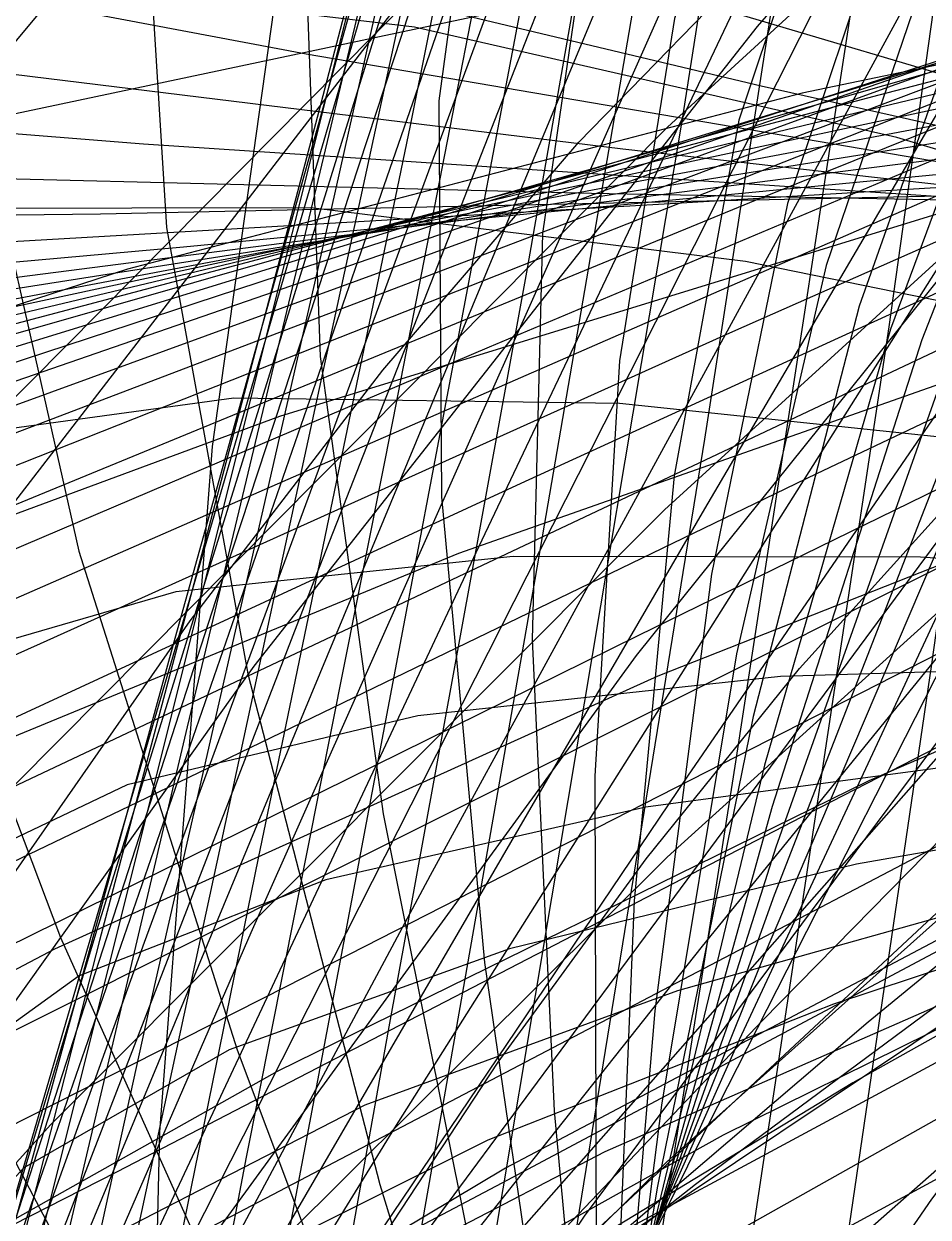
# Model space of a CAD drawing. Header units: metres. Extents: x 6 to 209, y 2 to 206.
# Drawn here: x 81.57 to 91.64, y 114.31 to 127.61 of the extents above; entities that cross this region are included whole.
import ezdxf

# ---------------------------------------------------------------- set-up
doc = ezdxf.new("R2010")
doc.units = ezdxf.units.M

msp = doc.modelspace()

# ---------------------------------------------------------------- linework, layer by layer
for points in [[(49.877, 179.262), (59.5963, 186.5542), (69.2255, 193.0405), (78.4413, 198.4687), (86.9445, 202.6122), (94.471, 205.2783), (100.8001, 206.3159), (105.7626, 205.6207), (109.2457, 203.1402), (111.1968, 198.8757), (111.6242, 192.8837), (110.5969, 185.274), (108.2405, 176.2073), (104.7324, 165.8906), (100.2946, 154.5702), (95.1848, 142.5249), (89.6866, 130.0566), (84.0981, 117.4809), (78.721, 105.1173), (73.8483, 93.2786)], [(48.7632, 177.8421), (58.6249, 185.1089), (68.4924, 191.6599), (78.0298, 197.2441), (86.9223, 201.6324), (94.8874, 204.6264), (101.6842, 206.065), (107.1218, 205.8318), (111.0655, 203.8587), (113.4415, 200.1299), (114.238, 194.6828), (113.5059, 187.6078), (111.3556, 179.0458), (107.9527, 169.1845), (103.5112, 158.2525), (98.2849, 146.5128), (92.5579, 134.254), (86.6333, 121.7817), (80.8216, 109.4084), (75.429, 97.444)], [(51.4634, 180.1982), (60.9198, 187.3876), (70.1968, 193.6878), (78.9875, 198.8504), (87.012, 202.6555), (94.0271, 204.9207), (99.8346, 205.5076), (104.2881, 204.3273), (107.2968, 201.3443), (108.829, 196.5782), (108.9121, 190.104), (107.6305, 182.0504), (105.1225, 172.5958), (101.5741, 161.9632), (97.2114, 150.4131), (92.2919, 138.2358), (87.0946, 125.7415), (81.9085, 113.2507), (77.0222, 101.0841)], [(48.2043, 176.0022), (58.0793, 183.1139), (68.0593, 189.6029), (77.8005, 195.2242), (86.9764, 199.7513), (95.2897, 202.9839), (102.482, 204.7555), (108.3429, 204.9404), (112.7171, 203.458), (115.5095, 200.2766), (116.6877, 195.4156), (116.283, 188.9455), (114.3883, 180.9862), (111.1543, 171.7042), (106.7832, 161.3073), (101.5212, 150.0388), (95.6482, 138.1694), (89.4677, 125.9896), (83.2952, 113.8), (77.4455, 101.9018)], [(44.3843, 172.9465), (53.4243, 180.6119), (62.5118, 187.5792), (71.3399, 193.5843), (79.6212, 198.3867), (87.0976, 201.7777), (93.549, 203.5883), (98.8008, 203.6958), (102.7294, 202.0283), (105.2662, 198.5683), (106.3989, 193.3538), (106.1718, 186.4778), (104.6828, 178.0854), (102.0796, 168.3704), (98.5532, 157.5683), (94.3303, 145.9498), (89.6645, 133.8118), (84.826, 121.4679), (80.0915, 109.2384), (75.7332, 97.4398)], [(48.2602, 173.8238), (58.0175, 180.6569), (67.9787, 186.9592), (77.7969, 192.4966), (87.1389, 197.0496), (95.6962, 200.4208), (103.1968, 202.4427), (109.4134, 202.9838), (114.1721, 201.9542), (117.3574, 199.3089), (118.9166, 195.0508), (118.8604, 189.231), (117.2624, 181.9484), (114.256, 173.3467), (110.0284, 163.6109), (104.8139, 152.9613), (98.8843, 141.6474), (92.539, 129.94), (86.0933, 118.1225), (79.8665, 106.4826), (74.1695, 95.3027)], [(46.9802, 173.0868), (55.6532, 180.4955), (64.2852, 187.1367), (72.5889, 192.7556), (80.2988, 197.1233), (87.1803, 200.0454), (93.0374, 201.369), (97.7192, 200.9889), (101.1249, 198.8515), (103.2065, 194.9576), (103.9699, 189.3625), (103.4737, 182.1756), (101.8267, 173.5566), (99.1829, 163.7109), (95.7349, 152.8833), (91.7067, 141.3501), (87.3443, 129.4103), (82.9066, 117.3761), (78.6546, 105.5627), (74.8417, 94.2778)], [(48.9636, 171.3978), (58.4769, 177.8421), (68.289, 183.8423), (78.0551, 189.1796), (87.4398, 193.6459), (96.1286, 197.0512), (103.8392, 199.231), (110.3312, 200.0526), (115.4145, 199.4198), (118.9552, 197.2775), (120.8808, 193.6143), (121.1816, 188.4636), (119.9109, 181.9035), (117.1825, 174.0551), (113.1661, 165.0788), (108.0807, 155.1706), (102.1859, 144.5553), (95.7724, 133.4805), (89.1509, 122.2085), (82.6401, 111.0085), (76.5547, 100.1478)], [(49.8107, 172.8174), (58.0427, 179.8755), (66.1554, 186.1074), (73.8832, 191.2708), (80.9837, 195.1517), (87.2466, 197.5722), (92.5001, 198.3974), (96.6166, 197.5407), (99.517, 194.9668), (101.1723, 190.6941), (101.6043, 184.7945), (100.8838, 177.3913), (99.1274, 168.6561), (96.4925, 158.8028), (93.1705, 148.0816), (89.3796, 136.7704), (85.3557, 125.1662), (81.3434, 113.5752), (77.5863, 102.3033)], [(50.317, 168.8171), (59.4708, 174.7815), (69.0111, 180.3802), (78.6, 185.4128), (87.9047, 189.6866), (96.6093, 193.0233), (104.4259, 195.2654), (111.1044, 196.2827), (116.4417, 195.9768), (120.2881, 194.2857), (122.5527, 191.1866), (123.2059, 186.6971), (122.2805, 180.8764), (119.8697, 173.823), (116.1234, 165.6734), (111.2425, 156.5974), (105.4709, 146.7938), (99.0867, 136.4843), (92.3912, 125.9068), (85.6979, 115.308), (79.3208, 104.9361), (73.5621, 95.0327)], [(45.0834, 164.9166), (52.7511, 172.1771), (60.4919, 178.8136), (68.0463, 184.5767), (75.1713, 189.2392), (81.6484, 192.604), (87.2912, 194.5114), (91.9515, 194.8454), (95.524, 193.538), (97.9495, 190.5719), (99.2162, 185.9821), (99.3595, 179.855), (98.4597, 172.3259), (96.6388, 163.5751), (94.0548, 153.8222), (90.8955, 143.319), (87.3708, 132.3415), (83.7047, 121.1809), (80.1259, 110.1344), (76.8594, 99.4949)], [(44.3765, 160.6321), (52.2918, 166.1702), (60.9871, 171.5871), (70.1465, 176.7053), (79.4433, 181.3459), (88.5522, 185.3346), (97.1602, 188.5079), (104.9781, 190.7193), (111.7504, 191.8446), (117.2644, 191.7871), (121.3573, 190.4811), (123.9222, 187.8956), (124.9109, 184.0355), (124.336, 178.9426), (122.2696, 172.695), (118.8406, 165.4054), (114.2298, 157.218), (108.6623, 148.3046), (102.4002, 138.8595), (95.7315, 129.094), (88.9602, 119.2296), (82.3946, 109.4918), (76.3359, 100.1028)], [(48.461, 164.3908), (55.6884, 171.2344), (62.9124, 177.4032), (69.8943, 182.6628), (76.4138, 186.8024), (82.2757, 189.6432), (87.3169, 191.0444), (91.4115, 190.9088), (94.4746, 189.1866), (96.4652, 185.8777), (97.3863, 181.0319), (97.2847, 174.7482), (96.2479, 167.1717), (94.4009, 158.4887), (91.9004, 148.9216), (88.9284, 138.7209), (85.6853, 128.158), (82.3815, 117.5154), (79.2293, 107.0784), (76.4344, 97.125)], [(45.1382, 156.8096), (51.7531, 163.6868), (58.5278, 170.0835), (65.2333, 175.7634), (71.6518, 180.508), (77.5848, 184.124), (82.8592, 186.4508), (87.3338, 187.3664), (90.9031, 186.792), (93.501, 184.695), (95.1022, 181.091), (95.7226, 176.0432), (95.4181, 169.6612), (94.2815, 162.0975), (92.4388, 153.5426), (90.0439, 144.2191), (87.272, 134.3745), (84.3127, 124.2728), (81.3627, 114.1866), (78.6178, 104.3875), (76.265, 95.1374)], [(47.4984, 158.6178), (54.8299, 163.5364), (62.9884, 168.3636), (71.6763, 172.9465), (80.5821, 177.1291), (89.3918, 180.7576), (97.7997, 183.6861), (105.5195, 185.7819), (112.2943, 186.9303), (117.9054, 187.0394), (122.1802, 186.0436), (124.9981, 183.9067), (126.2944, 180.6237), (126.0626, 176.2221), (124.3541, 170.7615), (121.2762, 164.3326), (116.988, 157.0548), (111.6943, 149.0734), (105.6377, 140.555), (99.0902, 131.6832), (92.3421, 122.6526), (85.6923, 113.6636), (79.4361, 104.9158), (73.8551, 96.6026)], [(48.6199, 156.4197), (54.8656, 162.8931), (61.1974, 168.837), (67.4044, 174.0294), (73.2886, 178.2676), (78.6719, 181.3759), (83.4019, 183.2116), (87.3572, 183.6707), (90.4507, 182.6915), (92.6328, 180.2577), (93.8921, 176.3988), (94.2553, 171.1901), (93.7855, 164.75), (92.5793, 157.2368), (90.7626, 148.8435), (88.4851, 139.7914), (85.9149, 130.3235), (83.2308, 120.6958), (80.6159, 111.1696), (78.25, 102.0024)], [(51.1392, 156.6865), (57.848, 160.983), (65.4148, 165.2044), (73.5628, 169.2222), (81.9987, 172.904), (90.4233, 176.1178), (98.5419, 178.7371), (106.0748, 180.6452), (112.7673, 181.7395), (118.3984, 181.9359), (122.789, 181.1717), (125.8077, 179.4089), (127.3754, 176.6358), (127.4682, 172.8684), (126.1178, 168.1505), (123.4102, 162.5531), (119.4825, 156.1728), (114.5174, 149.1295), (108.7368, 141.5629), (102.3934, 133.6287), (95.7613, 125.4943), (89.1259, 117.3335), (82.7735, 109.322), (76.9804, 101.6314)], [(46.166, 149.6005), (51.8373, 156.0315), (57.7327, 162.1107), (63.6507, 167.6164), (69.397, 172.3406), (74.7919, 176.0964), (79.6758, 178.7243), (83.915, 180.0989), (87.4056, 180.1327), (90.0773, 178.7804), (91.8945, 176.0402), (92.858, 171.9544), (93.0035, 166.6088), (92.3999, 160.1296), (91.1466, 152.6797), (89.3683, 144.4536), (87.211, 135.671), (84.8349, 126.5694), (82.4089, 117.3968), (80.1033, 108.4033), (78.0833, 99.8329)], [(49.3141, 149.6144), (54.7389, 155.7305), (60.3192, 161.4426), (65.8671, 166.5402), (71.2035, 170.8284), (76.1646, 174.1346), (80.6076, 176.3148), (84.415, 177.2593), (87.4987, 176.8961), (89.8025, 175.1947), (91.3038, 172.1667), (92.0133, 167.8663), (91.9747, 162.3887), (91.2618, 155.8673), (89.9759, 148.4691), (88.2409, 140.3901), (86.1986, 131.8479), (84.0026, 123.0756), (81.8124, 114.3134), (79.7871, 105.8013), (78.0786, 97.7707)], [(47.1506, 143.6783), (52.0907, 149.7611), (57.3071, 155.5995), (62.619, 160.9833), (67.8502, 165.7119), (72.8347, 169.6023), (77.4229, 172.4947), (81.4861, 174.2593), (84.9214, 174.8004), (87.6543, 174.0607), (89.6411, 172.0231), (90.8702, 168.7118), (91.3615, 164.1922), (91.1655, 158.5687), (90.3607, 151.9815), (89.05, 144.6022), (87.3567, 136.6283), (85.4192, 128.2767), (83.3855, 119.7767), (81.407, 111.3621), (79.6329, 103.2642)], [(126.3944, 174.6011), (128.192, 172.2611), (128.5823, 169.0557), (127.5785, 165.0159), (125.2464, 160.1958), (121.7011, 154.6716), (117.1032, 148.5399), (111.6525, 141.915), (105.581, 134.926), (99.1441, 127.7131), (92.6113, 120.4239), (86.2563, 113.2087), (80.347, 106.2166), (75.1353, 99.5907)], [(49.6633, 144.1963), (54.5024, 150.1033), (59.5562, 155.7083), (64.6523, 160.8075), (69.624, 165.2087), (74.3165, 168.739), (78.5922, 171.2503), (82.3349, 172.6253), (85.4539, 172.7816), (87.8868, 171.6749), (89.6011, 169.3012), (90.595, 165.6967), (90.8967, 160.9378), (90.5633, 155.1382), (89.6774, 148.4453), (88.3443, 141.0361), (86.6871, 133.1107), (84.8417, 124.8864), (82.9517, 116.5902), (81.1619, 108.4514), (79.6133, 100.6941)], [(47.3557, 138.9786), (51.8082, 144.9105), (56.5882, 150.6876), (61.5276, 156.1037), (66.4605, 160.96), (71.2281, 165.0713), (75.685, 168.2732), (79.7036, 170.4281), (83.1783, 171.4301), (86.0296, 171.2089), (88.2055, 169.733), (89.6837, 167.0107), (90.4716, 163.0907), (90.6052, 158.0602), (90.1479, 152.0428), (89.1871, 145.1944), (87.8305, 137.6979), (86.2021, 129.7578), (84.4363, 121.5933), (82.6735, 113.4306), (81.0534, 105.4961), (79.7101, 98.0088)], [(78.1785, 162.2728), (85.5319, 164.9166), (93.0153, 167.2236), (100.3637, 169.1079), (107.3196, 170.4879), (113.6418, 171.2905), (119.1144, 171.4532), (123.5537, 170.9268), (126.8157, 169.6778), (128.8001, 167.6897), (129.4547, 164.9648), (128.7765, 161.5242), (126.8122, 157.4081), (123.6561, 152.6751), (119.4468, 147.401), (114.362, 141.6772), (108.6121, 135.6078), (102.4324, 129.3076), (96.0746, 122.8982), (89.7978, 116.5052), (83.8585, 110.2544), (78.5018, 104.2681)], [(49.1636, 139.9419), (53.6516, 145.8479), (58.413, 151.5359), (63.2829, 156.8012), (68.1001, 161.4481), (72.7122, 165.2973), (76.9815, 168.1921), (80.7891, 170.0039), (84.039, 170.6378), (86.6611, 170.0351), (88.6135, 168.1768), (89.8833, 165.0838), (90.4865, 160.8172), (90.4671, 155.4761), (89.8948, 149.1947), (88.8619, 142.1382), (87.4797, 134.4972), (85.8735, 126.4818), (84.1775, 118.3143), (82.5297, 110.2223), (81.0661, 102.4307)], [(49.13, 137.7278), (53.5803, 143.9016), (58.3189, 149.8614), (63.1822, 155.3928), (68.0094, 160.2906), (72.6487, 164.3664), (76.9621, 167.4552), (80.8303, 169.4214), (84.1567, 170.1641), (86.8703, 169.6207), (88.9278, 167.7695), (90.3149, 164.631), (91.0459, 160.2676), (91.1631, 154.7814), (90.7344, 148.3116), (89.8504, 141.03), (88.6204, 133.135), (87.168, 124.8455), (85.6258, 116.3937), (84.1303, 108.0172), (82.816, 99.9513)], [(50.5105, 139.1887), (55.0996, 145.4362), (59.9279, 151.3948), (64.8311, 156.8483), (69.65, 161.5922), (74.2359, 165.4414), (78.4557, 168.2372), (82.1967, 169.8524), (85.3696, 170.1966), (87.912, 169.2198), (89.7898, 166.9138), (90.9979, 163.3139), (91.5601, 158.4973), (91.5273, 152.581), (90.9754, 145.7184), (90.0019, 138.0942), (88.7216, 129.9181), (87.262, 121.4185), (85.7578, 112.8346), (84.3458, 104.4083), (83.159, 96.3766)], [(50.7283, 141.0973), (55.2826, 147.0102), (60.0596, 152.6389), (64.8963, 157.7788), (69.6353, 162.2369), (74.1295, 165.8385), (78.2475, 168.4339), (81.8784, 169.9035), (84.9346, 170.1626), (87.3553, 169.1646), (89.1078, 166.9028), (90.1882, 163.4114), (90.6212, 158.7645), (90.4588, 153.0736), (89.7773, 146.485), (88.6745, 139.174), (87.2656, 131.3402), (85.678, 123.2003), (84.0464, 114.9813), (82.5074, 106.913), (81.1938, 99.2202)], [(47.7605, 134.2362), (52.1131, 140.6566), (56.819, 146.935), (61.7134, 152.8476), (66.6322, 158.1777), (71.4185, 162.7233), (75.9279, 166.3045), (80.0331, 168.7701), (83.6284, 170.0031), (86.6329, 169.9248), (88.993, 168.4987), (90.6843, 165.7313), (91.7111, 161.6728), (92.1063, 156.4155), (91.9295, 150.0912), (91.2641, 142.8669), (90.2139, 134.9394), (88.8984, 126.5287), (87.448, 117.871), (85.999, 109.2111), (84.6871, 100.7934)], [(47.8556, 136.3511), (52.1612, 142.4312), (56.8033, 148.3686), (61.619, 153.9516), (66.4467, 158.9753), (71.1316, 163.2487), (75.5312, 166.6019), (79.5205, 168.8918), (82.9955, 170.0081), (85.877, 169.8766), (88.1128, 168.4628), (89.6794, 165.7734), (90.5821, 161.8563), (90.8542, 156.7991), (90.5557, 150.7271), (89.7699, 143.7988), (88.6005, 136.2012), (87.1666, 128.1432), (85.5985, 119.8492), (84.0317, 111.5517), (82.6018, 103.4831)], [(49.5483, 135.5672), (54.0319, 142.0305), (58.8165, 148.2759), (63.7369, 154.0788), (68.6312, 159.2244), (73.3463, 163.5155), (77.7431, 166.7796), (81.7013, 168.875), (85.1234, 169.6963), (87.9376, 169.1783), (90.0999, 167.2988), (91.5954, 164.0793), (92.438, 159.5853), (92.6696, 153.9238), (92.3576, 147.2403), (91.5923, 139.7143), (90.4826, 131.5528), (89.1517, 122.9843), (87.7318, 114.2506), (86.3586, 105.5991), (85.1662, 97.2746)], [(47.6127, 130.2767), (51.7683, 136.7674), (56.3323, 143.1919), (61.142, 149.323), (66.0342, 154.9384), (70.8509, 159.8282), (75.4444, 163.8026), (79.6829, 166.6988), (83.4543, 168.387), (86.6704, 168.7753), (89.2691, 167.8128), (91.2165, 165.4924), (92.5075, 161.8509), (93.1652, 156.9682), (93.2396, 150.9651), (92.8054, 143.9993), (91.9583, 136.2602), (90.8109, 127.963), (89.4885, 119.3413), (88.123, 110.6395), (86.8485, 102.1046)], [(50.2353, 131.2954), (54.466, 137.725), (59.046, 144.0139), (63.8149, 149.9378), (68.6137, 155.28), (73.2903, 159.8386), (77.7046, 163.4345), (81.7335, 165.9172), (85.2748, 167.1708), (88.2505, 167.1181), (90.609, 165.7237), (92.3264, 162.9955), (93.4073, 158.9851), (93.8833, 153.7856), (93.8117, 147.5298), (93.2729, 140.3849), (92.3664, 132.5475), (91.2069, 124.2375), (89.9193, 115.6899), (88.6339, 107.1478), (87.4804, 98.854)], [(80.7696, 159.2028), (87.559, 161.3489), (94.5333, 163.2027), (101.4448, 164.6977), (108.0496, 165.7705), (114.1168, 166.3634), (119.4361, 166.4266), (123.8259, 165.9202), (127.1391, 164.8161), (129.269, 163.0994), (130.1522, 160.7696), (129.7718, 157.8408), (128.1571, 154.3424), (125.383, 150.3186), (121.5673, 145.8273), (116.8659, 140.9394), (111.4677, 135.7369), (105.5876, 130.3108), (99.4587, 124.7585), (93.3235, 119.1819), (87.4258, 113.6839), (82.0011, 108.3662), (77.2686, 103.326)], [(49.622, 125.8125), (53.4148, 132.0641), (57.6487, 138.3237), (62.1703, 144.3718), (66.8239, 149.9908), (71.4573, 154.9731), (75.9266, 159.1288), (80.1012, 162.2918), (83.8686, 164.3265), (87.1375, 165.1327), (89.8408, 164.649), (91.9379, 162.8555), (93.4149, 159.7751), (94.2853, 155.4723), (94.5883, 150.0521), (94.3871, 143.656), (93.7659, 136.4578), (92.8261, 128.6576), (91.6823, 120.4757), (90.457, 112.1446), (89.2762, 103.9016)], [(77.6652, 154.5848), (83.4524, 156.479), (89.693, 158.161), (96.1634, 159.582), (102.6333, 160.6935), (108.8735, 161.4494), (114.664, 161.8076), (119.8021, 161.7314), (124.1094, 161.1912), (127.4383, 160.1658), (129.6772, 158.6438), (130.7542, 156.6242), (130.64, 154.1169), (129.3489, 151.1434), (126.9383, 147.7362), (123.5062, 143.9388), (119.1883, 139.8045), (114.1527, 135.3957), (108.5942, 130.7821), (102.727, 126.0393), (96.7769, 121.2468), (90.9736, 116.486), (85.542, 111.8383), (80.6942, 107.3826)], [(124.8635, 94.3016), (126.9708, 105.7069), (128.8372, 116.7066), (130.2863, 126.9928), (131.1586, 136.2807), (131.3174, 144.3182), (130.6549, 150.894), (129.0974, 155.8446), (126.6081, 159.0594), (123.1899, 160.4844), (118.8862, 160.1233), (113.7793, 158.0371), (107.9894, 154.3418), (101.67, 149.2033), (95.0035, 142.832), (88.195, 135.4749), (81.4653, 127.4062), (75.0436, 118.9181), (69.1591, 110.3102), (64.0332, 101.8787)], [(128.9832, 96.9794), (132.4735, 108.3842), (135.499, 119.1542), (137.851, 129.0088), (139.3478, 137.6973), (139.842, 145.0073), (139.2263, 150.7713), (137.4386, 154.8712), (134.4641, 157.2423), (130.3373, 157.8744), (125.1407, 156.8118), (119.0029, 154.1505), (112.0939, 150.0347), (104.62, 144.6512), (96.8165, 138.222), (88.9397, 130.9963), (81.2576, 123.2417), (74.0411, 115.2343), (67.5539, 107.2489), (62.0432, 99.5495)], [(125.4774, 101.7704), (127.2312, 112.1527), (128.6553, 121.967), (129.5974, 130.9394), (129.9243, 138.8233), (129.5278, 145.4077), (128.329, 150.5239), (126.2827, 154.0514), (123.3793, 155.9212), (119.6461, 156.1183), (115.1472, 154.6813), (109.9818, 151.7013), (104.2816, 147.3179), (98.2063, 141.7142), (91.9385, 135.1101), (85.6777, 127.7541), (79.6336, 119.9151), (74.0183, 111.8718), (69.0396, 103.9035)], [(129.7803, 99.6472), (133.1381, 110.2218), (135.9759, 120.1107), (138.0994, 129.0603), (139.3433, 136.8477), (139.5769, 143.2878), (138.7105, 148.239), (136.6984, 151.6074), (133.5418, 153.3493), (129.2888, 153.4721), (124.0336, 152.033), (117.9132, 149.137), (111.1034, 144.9318), (103.8125, 139.6029), (96.2743, 133.3663), (88.7399, 126.4603), (81.4692, 119.1375), (74.7214, 111.6554), (68.7457, 104.2672)], [(124.0468, 98.329), (125.6631, 107.988), (127.0295, 117.2147), (128.0029, 125.75), (128.456, 133.3567), (128.2822, 139.8281), (127.4005, 144.9947), (125.7593, 148.7294), (123.3389, 150.952), (120.1528, 151.6312), (116.2483, 150.786), (111.7056, 148.484), (106.635, 144.8392), (101.174, 140.0077), (95.4828, 134.1817), (89.7391, 127.5828), (84.1316, 120.4541), (78.8541, 113.0512), (74.0983, 105.6332), (70.0473, 98.4538)], [(130.6416, 150.5848), (132.0184, 148.9475), (132.3437, 147.0203), (131.6072, 144.8163), (129.8367, 142.3534), (127.0971, 139.6543), (123.4883, 136.7463), (119.1414, 133.6609), (114.2146, 130.4337), (108.8869, 127.1033), (103.3524, 123.7111), (97.8128, 120.3003), (92.4707, 116.915), (87.5222, 113.5997), (83.1497, 110.3977), (79.5155, 107.3511)], [(131.4672, 150.4788), (130.4693, 147.9358), (128.3949, 145.0487), (125.3244, 141.849), (121.3748, 138.3758), (116.6948, 134.6746), (111.46, 130.7966), (105.8664, 126.7978), (100.1234, 122.7375), (94.4466, 118.6771), (89.0496, 114.6787), (84.1364, 110.8036), (79.8944, 107.1105)], [(108.3288, 149.7611), (113.3393, 149.2964), (118.1605, 148.6164), (122.6196, 147.7355), (126.5558, 146.6686), (129.8266, 145.4306), (132.312, 144.0364), (133.9197, 142.5002), (134.5879, 140.8359), (134.2877, 139.0566), (133.0243, 137.1747), (130.8368, 135.2021), (127.7971, 133.1501), (124.007, 131.0298), (119.5953, 128.8519), (114.7126, 126.6275), (109.5268, 124.3679), (104.2167, 122.0849), (98.9656, 119.7912), (93.9556, 117.5002), (89.3601, 115.2265), (85.3388, 112.9857), (82.031, 110.7945), (79.5515, 108.6706)], [(125.6431, 149.5661), (128.9226, 148.4507), (131.3549, 147.1118), (132.8516, 145.5578), (133.3574, 143.799), (132.8522, 141.8475), (131.3516, 139.7175), (128.9068, 137.4252), (125.6028, 134.9888), (121.5551, 132.4285), (116.9061, 129.7664), (111.8198, 127.0263), (106.476, 124.2335), (101.0643, 121.4149), (95.7771, 118.5982), (90.8028, 115.8118), (86.319, 113.0846), (82.4864, 110.4452), (79.4432, 107.9217)], [(130.4356, 101.8317), (133.6329, 111.5545), (136.2635, 120.5575), (138.1486, 128.6139), (139.1391, 135.5278), (139.1214, 141.1401), (138.0224, 145.3336), (135.8125, 148.0362), (132.507, 149.2227), (128.1664, 148.9153), (122.8948, 147.1815), (116.8358, 144.1318), (110.1688, 139.9149), (103.102, 134.7123), (95.866, 128.7313), (88.705, 122.1975), (81.8687, 115.3468), (75.6036, 108.4167), (70.1436, 101.6385)], [(128.7212, 99.9084), (124.6321, 107.8821), (120.5396, 115.7682), (116.4828, 123.2862), (112.5011, 130.1683), (108.6335, 136.1686), (104.9183, 141.072), (101.3926, 144.7022), (98.0918, 146.9276), (95.0489, 147.6662), (92.2943, 146.8886), (89.8551, 144.6193), (87.755, 140.9357), (86.0139, 135.9657), (84.6475, 129.8829), (83.6673, 122.9009), (83.0803, 115.2656), (82.8892, 107.2466), (83.0924, 99.1278)], [(122.6847, 95.4599), (124.1475, 104.3256), (125.4307, 112.8815), (126.4022, 120.8857), (126.942, 128.1143), (126.9475, 134.3681), (126.3377, 139.4801), (125.0568, 143.3206), (123.0773, 145.8011), (120.4015, 146.8778), (117.0618, 146.5522), (113.1208, 144.8711), (108.6695, 141.9245), (103.8241, 137.8425), (98.7231, 132.7902), (93.5222, 126.962), (88.3893, 120.5741), (83.4988, 113.8576), (79.0254, 107.0493), (75.1378, 100.3842)], [(124.8992, 100.3019), (124.8303, 107.9802), (124.4097, 115.5728), (123.6442, 122.8105), (122.543, 129.4359), (121.1176, 135.2128), (119.3812, 139.9347), (117.349, 143.4317), (115.038, 145.5772), (112.4669, 146.2922), (109.6559, 145.5482), (106.6268, 143.3683), (103.4029, 139.8266), (100.0089, 135.0456), (96.4711, 129.1918), (92.817, 122.4703), (89.0754, 115.1171), (85.2764, 107.3913), (81.4509, 99.5654)], [(130.9504, 103.5779), (133.9711, 112.4639), (136.3859, 120.6104), (138.0314, 127.8162), (138.7746, 133.9107), (138.5183, 138.759), (137.2051, 142.2659), (134.8201, 144.3788), (131.3919, 145.0882), (126.9917, 144.4281), (121.7315, 142.474), (115.7606, 139.3393), (109.2601, 135.1715), (102.437, 130.1458), (95.5171, 124.4595), (88.7369, 118.3243), (82.3353, 111.9586), (76.5454, 105.58), (71.5857, 99.398)], [(122.9328, 98.8898), (122.6765, 106.1149), (122.0862, 113.3313), (121.1782, 120.2831), (119.971, 126.723), (118.4843, 132.4204), (116.7386, 137.1704), (114.755, 140.8008), (112.5545, 143.1784), (110.158, 144.2136), (107.5859, 143.864), (104.8579, 142.1358), (101.9934, 139.0839), (99.011, 134.8099), (95.9289, 129.4588), (92.7651, 123.2139), (89.5374, 116.2902), (86.2637, 108.9275), (82.9624, 101.3813)], [(122.6907, 101.2348), (123.8731, 109.0705), (124.8158, 116.4808), (125.4076, 123.2567), (125.5511, 129.2098), (125.1673, 134.1784), (124.1984, 138.0332), (122.6112, 140.681), (120.3988, 142.0682), (117.5813, 142.1822), (114.206, 141.0513), (110.3458, 138.7441), (106.0977, 135.3665), (101.5796, 131.0577), (96.9263, 125.9854), (92.285, 120.3398), (87.8109, 114.3264), (83.6609, 108.1589), (79.9889, 102.0518)], [(121.1915, 97.6092), (120.7696, 104.3683), (120.025, 111.1863), (118.9827, 117.8219), (117.6696, 124.0387), (116.1134, 129.6139), (114.3418, 134.3462), (112.3819, 138.063), (110.2595, 140.6267), (107.9983, 141.9394), (105.6202, 141.9468), (103.1443, 140.6402), (100.5875, 138.0571), (97.9639, 134.2794), (95.2858, 129.4316), (92.5631, 123.6758), (89.8046, 117.2063), (87.0177, 110.2431), (84.2095, 103.0237)], [(128.0371, 96.3235), (131.3417, 104.9653), (134.181, 113.0605), (136.3808, 120.4074), (137.7926, 126.8289), (138.2985, 132.1773), (137.8168, 136.3396), (136.3048, 139.2402), (133.7611, 140.8428), (130.2259, 141.1516), (125.7803, 140.2099), (120.5433, 138.0985), (114.6681, 134.9322), (108.3371, 130.8552), (101.7552, 126.0357), (95.1432, 120.66), (88.7294, 114.9255), (82.7423, 109.0335), (77.4017, 103.1824)], [(119.1943, 102.7594), (118.3093, 109.181), (117.1393, 115.493), (115.7192, 121.471), (114.0842, 126.9005), (112.2691, 131.585), (110.3072, 135.353), (108.2293, 138.0642), (106.0632, 139.6142), (103.8327, 139.939), (101.5579, 139.0167), (99.2544, 136.869), (96.9337, 133.5605), (94.6032, 129.1961), (92.267, 123.9182), (89.9262, 117.9012), (87.5793, 111.3459), (85.2239, 104.4721), (82.8567, 97.5116)], [(145.7762, 139.1963), (140.2735, 139.6505), (133.37, 139.0317), (125.2276, 137.446), (116.0475, 135.0377), (106.0641, 131.9833), (95.5374, 128.484), (84.7443, 124.7585), (73.9699, 121.0336), (63.4983, 117.5358), (53.6032, 114.4822), (44.5392, 112.0724)], [(145.8473, 139.6361), (139.0654, 139.4683), (130.901, 138.265), (121.5547, 136.1617), (111.2647, 133.329), (100.2996, 129.966), (88.9493, 126.2926), (77.5155, 122.5404), (66.3024, 118.9436), (55.6064, 115.73), (45.7067, 113.1121)], [(144.7494, 139.475), (136.6686, 138.7137), (127.2589, 136.9834), (116.7595, 134.4464), (105.4447, 131.2966), (93.6151, 127.752), (81.5871, 124.0458), (69.6834, 120.4173), (58.2222, 117.1023), (47.5065, 114.3242)], [(144.755, 138.1988), (140.4701, 139.2742), (134.7958, 139.2659), (127.8566, 138.2501), (119.8173, 136.3427), (110.8776, 133.6948), (101.2657, 130.4858), (91.2313, 126.9168), (81.037, 123.2027), (70.9502, 119.5634), (61.2344, 116.2158), (52.1406, 113.3645), (43.8993, 111.1948)], [(143.0443, 136.7158), (139.887, 138.3898), (135.3744, 138.9927), (129.5966, 138.5711), (122.6832, 137.2121), (114.7999, 135.0396), (106.1433, 132.2091), (96.9342, 128.9012), (87.411, 125.3151), (77.8216, 121.6602), (68.4156, 118.1482), (59.4365, 114.9849), (51.1134, 112.3621)], [(142.3326, 138.7131), (132.9858, 137.421), (122.4021, 135.2549), (110.8583, 132.4002), (98.6619, 129.0696), (86.1414, 125.4943), (73.6354, 121.9149), (61.4815, 118.5723), (50.0054, 115.6973)], [(141.923, 113.9915), (137.6692, 116.1358), (132.1799, 118.0873), (125.6202, 119.8619), (118.1918, 121.4863), (110.1269, 122.9958), (101.6797, 124.4325), (93.1182, 125.8428), (84.7145, 127.2755), (76.7357, 128.7783), (69.4348, 130.396), (63.0417, 132.1676), (57.7553, 134.1241), (53.7369, 136.2866), (51.1044, 138.6644)], [(128.1095, 103.6599), (132.8095, 110.2803), (136.6682, 116.5675), (139.5243, 122.3227), (141.2448, 127.373), (141.7297, 131.5772), (140.916, 134.8306), (138.7803, 137.068), (135.34, 138.2658), (130.653, 138.4419), (124.8164, 137.655), (117.9635, 136.0013), (110.2599, 133.6112), (101.8978, 130.643), (93.0904, 127.2777), (84.0647, 123.7111), (75.0544, 120.1465), (66.2923, 116.7867), (58.0029, 113.8263), (50.395, 111.4439)], [(147.6795, 138.2015), (138.5386, 137.4029), (128.0175, 135.6776), (116.3914, 133.1989), (103.971, 130.1703), (91.0928, 126.817), (78.1077, 123.3772), (65.3699, 120.0924), (53.2248, 117.1976), (41.9981, 114.9123)], [(122.8282, 100.4642), (127.6573, 106.9165), (131.8038, 113.1808), (135.1022, 119.0528), (137.4094, 124.349), (138.6106, 128.9128), (138.6234, 132.62), (137.401, 135.3823), (134.9342, 137.1504), (131.2522, 137.9153), (126.4221, 137.7079), (120.547, 136.5972), (113.7629, 134.688), (106.2343, 132.1155), (98.1496, 129.0408), (89.7142, 125.6441), (81.1449, 122.1178), (72.662, 118.6588), (64.4831, 115.4615), (56.8156, 112.7093), (49.8502, 110.5686)], [(118.0239, 101.2956), (117.0088, 107.3433), (115.7146, 113.3455), (114.1832, 119.0891), (112.4574, 124.3682), (110.5788, 128.9915), (108.5873, 132.7894), (106.5191, 135.6199), (104.4065, 137.3736), (102.2767, 137.9782), (100.1513, 137.4005), (98.0462, 135.6484), (95.9713, 132.7705), (93.9311, 128.8546), (91.9249, 124.0246), (89.9478, 118.4366), (87.9911, 112.2734), (86.0436, 105.7381), (84.0929, 99.0474)], [(121.2918, 98.7417), (122.3633, 105.8405), (123.2574, 112.6245), (123.872, 118.9011), (124.1164, 124.4944), (123.9147, 129.2506), (123.2089, 133.0431), (121.9623, 135.777), (120.1608, 137.3917), (117.8143, 137.8634), (114.9569, 137.2051), (111.6459, 135.4664), (107.9609, 132.7314), (104.0008, 129.1155), (99.8809, 124.7615), (95.7291, 119.834), (91.6815, 114.5138), (87.8779, 108.9914), (84.4568, 103.4604)], [(128.4696, 98.1537), (131.6412, 106.0968), (134.3042, 113.4703), (136.2973, 120.0944), (137.4855, 125.8133), (137.7654, 130.5004), (137.0692, 134.0615), (135.3679, 136.4379), (132.6725, 137.6077), (129.034, 137.5859), (124.5421, 136.4232), (119.3223, 134.2041), (113.5314, 131.043), (107.3528, 127.0802), (100.9894, 122.4764), (94.6571, 117.4067), (88.5769, 112.0547), (82.9672, 106.6057), (78.0361, 101.2399)], [(123.0151, 103.5315), (127.372, 109.7213), (131.0245, 115.657), (133.8227, 121.147), (135.6397, 126.0218), (136.3767, 130.14), (135.9668, 133.3925), (134.3773, 135.7063), (131.6115, 137.0469), (127.7094, 137.4184), (122.7458, 136.8635), (116.8291, 135.4613), (110.0977, 133.3237), (102.7156, 130.591), (94.8673, 127.4266), (86.752, 124.01), (78.5771, 120.5306), (70.5517, 117.1798), (62.8799, 114.1436), (55.7541, 111.596), (49.3493, 109.6916)], [(143.7116, 136.8766), (133.4134, 135.6505), (121.8703, 133.621), (109.3919, 130.9788), (96.318, 127.9392), (83.0076, 124.7332), (69.827, 121.5988), (57.1383, 118.7708), (45.2864, 116.472)], [(141.1119, 100.8035), (138.2998, 104.5334), (134.5053, 108.5591), (129.8833, 112.7673), (124.6125, 117.031), (118.8897, 121.2132), (112.9218, 125.1722), (106.9188, 128.7664), (101.0866, 131.8594), (95.6193, 134.3248), (90.6927, 136.051), (86.4583, 136.9454), (83.038, 136.9381), (80.5202, 135.9846), (78.9569, 134.0679), (78.3626, 131.1998), (78.7136, 127.4208), (79.9498, 122.7993), (81.9772, 117.43), (84.6717, 111.4311), (87.8839, 104.9407), (91.445, 98.1128)], [(118.9253, 100.0799), (123.4384, 106.1604), (127.3803, 112.1227), (130.5956, 117.7692), (132.948, 122.9196), (134.3248, 127.4171), (134.6412, 131.1336), (133.8439, 133.9741), (131.9127, 135.8795), (128.8626, 136.8287), (124.7426, 136.8385), (119.6354, 135.9627), (113.6545, 134.2896), (106.9407, 131.9386), (99.6582, 129.0552), (91.9888, 125.8053), (84.1268, 122.3687), (76.2722, 118.9323), (68.6246, 115.6829), (61.3768, 112.7998), (54.7087, 110.4482), (48.7817, 108.7724)], [(143.6141, 103.0703), (140.7937, 106.581), (136.8887, 110.3469), (132.0577, 114.269), (126.487, 118.2352), (120.3848, 122.1232), (113.9726, 125.8051), (107.4783, 129.1519), (101.1273, 132.0378), (95.1349, 134.3451), (89.6988, 135.9684), (84.9919, 136.8182), (81.1569, 136.8253), (78.3011, 135.9428), (76.493, 134.1487), (75.7603, 131.4473), (76.0891, 127.8693), (77.4252, 123.4716), (79.6759, 118.3359), (82.7142, 112.5666), (86.3836, 106.2878), (90.504, 99.6397)], [(135.5717, 102.8353), (131.9387, 107.0919), (127.5744, 111.5422), (122.6476, 116.0459), (117.3415, 120.4541), (111.8467, 124.6141), (106.3542, 128.375), (101.0494, 131.5928), (96.105, 134.1361), (91.675, 135.8908), (87.8901, 136.7639), (84.8526, 136.6881), (82.6336, 135.6234), (81.2707, 133.5601), (80.7671, 130.5187), (81.0919, 126.5502), (82.1818, 121.7347), (83.9438, 116.1793), (86.2591, 110.0145), (88.9879, 103.3906)], [(120.0042, 102.4512), (124.1897, 108.4137), (127.7682, 114.1906), (130.5953, 119.592), (132.5463, 124.4473), (133.5206, 128.6108), (133.4461, 131.9665), (132.2816, 134.4323), (130.0185, 135.962), (126.6822, 136.5474), (122.331, 136.2171), (117.0548, 135.036), (110.9726, 133.1019), (104.2286, 130.5418), (96.9881, 127.507), (89.4318, 124.1666), (81.7503, 120.7019), (74.1383, 117.2984), (66.788, 114.1396), (59.8831, 111.3991), (53.593, 109.2346), (48.0676, 107.7815)], [(132.7019, 101.5187), (129.27, 105.9699), (125.198, 110.6121), (120.6429, 115.2944), (115.7731, 119.8584), (110.7615, 124.1433), (105.7801, 127.9921), (100.9935, 131.2569), (96.5532, 133.8044), (92.5928, 135.5206), (89.223, 136.3156), (86.5283, 136.1265), (84.5645, 134.9205), (83.3568, 132.696), (82.8995, 129.4834), (83.1568, 125.3444), (84.0645, 120.3703), (85.5328, 114.6793), (87.4502, 108.4129), (89.6879, 101.7315)], [(117.0185, 98.5476), (121.4146, 104.4866), (125.3166, 110.3715), (128.5733, 116.0045), (131.0494, 121.202), (132.6302, 125.8018), (133.2262, 129.6679), (132.7764, 132.6957), (131.2508, 134.8148), (128.652, 135.9917), (125.0152, 136.2303), (120.4081, 135.5714), (114.9282, 134.0909), (108.7007, 131.8966), (101.8739, 129.1239), (94.6155, 125.9305), (87.1064, 122.4902), (79.5356, 118.9862), (72.094, 115.6044), (64.9681, 112.5258), (58.3345, 109.9197), (52.354, 107.9374), (47.1666, 106.706)], [(117.3175, 99.9763), (116.1779, 105.6885), (114.7579, 111.4113), (113.1065, 116.942), (111.2735, 122.0826), (109.3079, 126.647), (107.2561, 130.4674), (105.1607, 133.4008), (103.0589, 135.3336), (100.982, 136.1861), (98.9544, 135.9155), (96.9933, 134.5175), (95.1084, 132.0265), (93.3024, 128.5147), (91.5713, 124.0898), (89.9053, 118.8912), (88.2894, 113.0855), (86.7053, 106.8605), (85.1322, 100.419)], [(121.217, 101.8922), (125.227, 107.9096), (128.6432, 113.7312), (131.3266, 119.1647), (133.1568, 124.0365), (134.0367, 128.1986), (133.8965, 131.533), (132.696, 133.9559), (130.4266, 135.4203), (127.1124, 135.9172), (122.8093, 135.476), (117.604, 134.1624), (111.6112, 132.0762), (104.9703, 129.3471), (97.8413, 126.1293), (90.3995, 122.5962), (82.83, 118.9333), (75.322, 115.3309), (68.0628, 111.9775), (61.2317, 109.0517), (54.9945, 106.7162), (49.4983, 105.111)], [(118.9745, 100.31), (123.1675, 106.2763), (126.818, 112.1184), (129.7812, 117.6413), (131.9296, 122.667), (133.1577, 127.0404), (133.3859, 130.6348), (132.5638, 133.3559), (130.6722, 135.145), (127.7243, 135.9809), (123.7657, 135.8799), (118.8732, 134.8951), (113.1527, 133.114), (106.7361, 130.655), (99.7773, 127.6626), (92.4472, 124.302), (84.9283, 120.7523), (77.4094, 117.2003), (70.0789, 113.8325), (63.1194, 110.8288), (56.7015, 108.3549), (50.9789, 106.5562)], [(148.3059, 135.8159), (138.3948, 135.1299), (127.1097, 133.6092), (114.7539, 131.4278), (101.6655, 128.787), (88.2066, 125.9068), (74.7513, 123.0168), (61.6731, 120.3472), (49.3328, 118.1194)], [(123.6806, 103.3867), (127.512, 109.4627), (130.6961, 115.2693), (133.0994, 120.6166), (134.6084, 125.3358), (135.1348, 129.2858), (134.618, 132.3579), (133.0283, 134.4788), (130.3682, 135.6138), (126.6724, 135.7669), (122.0079, 134.9805), (116.4713, 133.334), (110.1867, 130.9397), (103.3016, 127.9389), (95.9823, 124.4964), (88.409, 120.7939), (80.7698, 117.0233), (73.2549, 113.3789), (66.0506, 110.0506), (59.3334, 107.2164), (53.2644, 105.0352), (47.9842, 103.641)], [(122.0634, 98.6067), (126.2611, 104.868), (129.9028, 110.9898), (132.8433, 116.7671), (134.9544, 122.0125), (136.1305, 126.5629), (136.2917, 130.2849), (135.3875, 133.0796), (133.3989, 134.8853), (130.3394, 135.6799), (126.2553, 135.481), (121.2242, 134.345), (115.3533, 132.3647), (108.7759, 129.6655), (101.6475, 126.4004), (94.1409, 122.7445), (86.4409, 118.8875), (78.7384, 115.0274), (71.2245, 111.362), (64.084, 108.082), (57.4903, 105.3636), (51.5994, 103.3612)], [(129.7895, 100.5915), (126.5862, 105.1982), (122.8263, 109.9817), (118.6543, 114.7828), (114.2229, 119.4362), (109.6875, 123.7759), (105.2009, 127.6418), (100.9075, 130.8849), (96.9391, 133.3727), (93.4096, 134.9945), (90.412, 135.6652), (88.0149, 135.3288), (86.2606, 133.9605), (85.1643, 131.5682), (84.7137, 128.1924), (84.8702, 123.9053), (85.5707, 118.8087), (86.7302, 113.0307), (88.246, 106.7218), (90.0012, 100.0503)], [(124.7824, 100.0329), (128.8234, 106.3834), (132.2514, 112.517), (134.9257, 118.2302), (136.725, 123.3398), (137.5515, 127.6896), (137.3348, 131.1551), (136.035, 133.6481), (133.6441, 135.1197), (130.1872, 135.561), (125.7218, 135.0038), (120.3364, 133.5185), (114.1483, 131.2117), (107.2997, 128.2214), (99.9537, 124.7119), (92.2887, 120.8676), (84.4936, 116.8856), (76.761, 112.9684), (69.2817, 109.3163), (62.2386, 106.1193), (55.8007, 103.5503)], [(127.366, 101.5637), (131.2132, 107.9489), (134.3937, 114.0396), (136.773, 119.6358), (138.2374, 124.5604), (138.6981, 128.6656), (138.0952, 131.8375), (136.3995, 134.0002), (133.6147, 135.1179), (129.7772, 135.1961), (124.9558, 134.2807), (119.2494, 132.4562), (112.7846, 129.8422), (105.7117, 126.5884), (98.1998, 122.8694), (90.4321, 118.8773), (82.5995, 114.8146), (74.8953, 110.8869), (67.5083, 107.2944), (60.6177, 104.2247)], [(126.9366, 100.0416), (123.9765, 104.7673), (120.5345, 109.6465), (116.7418, 114.5138), (112.7356, 119.1993), (108.6541, 123.5346), (104.6316, 127.3587), (100.7938, 130.5239), (97.254, 132.9012), (94.1086, 134.3848), (91.4345, 134.8965), (89.2867, 134.3883), (87.6963, 132.8445), (86.6705, 130.283), (86.1926, 126.7543), (86.2228, 122.3406), (86.7007, 117.1533), (87.5475, 111.3291), (88.6699, 105.026), (89.9637, 98.418)], [(129.6619, 103.2029), (133.2702, 109.5484), (136.1648, 115.5242), (138.2186, 120.9362), (139.327, 125.6158), (139.4113, 129.4255), (138.4227, 132.2639), (136.3435, 134.0682), (133.1888, 134.817), (129.0063, 134.53), (123.8753, 133.2674), (117.9042, 131.1267), (111.2276, 128.2395), (104.0021, 124.7658), (96.4014, 120.888), (88.611, 116.8038), (80.8223, 112.7188), (73.2266, 108.8388), (66.009, 105.3615), (59.3427, 102.4694)], [(115.8536, 104.2234), (114.3007, 109.7084), (112.5148, 115.0599), (110.5532, 120.0868), (108.4722, 124.6072), (106.3257, 128.4551), (104.1628, 131.4862), (102.027, 133.5831), (99.9545, 134.6596), (97.9734, 134.6641), (96.1033, 133.5812), (94.3549, 131.433), (92.7301, 128.2777), (91.2228, 124.2086), (89.8191, 119.3504), (88.4992, 113.8552), (87.2381, 107.8973), (86.0073, 101.6674)], [(142.7792, 134.0991), (131.9264, 133.1274), (119.8784, 131.4652), (106.9666, 129.2962), (93.5507, 126.8248), (80.0069, 124.2684), (66.7155, 121.8477), (54.0482, 119.7783), (42.3557, 118.2617)], [(127.5854, 98.4713), (131.5211, 104.9205), (134.8426, 111.1367), (137.413, 116.9133), (139.1145, 122.0654), (139.8526, 126.4351), (139.5602, 129.8977), (138.1997, 132.3651), (135.7652, 133.7894), (132.2831, 134.1635), (127.8116, 133.5214), (122.4393, 131.9364), (116.2824, 129.5179), (109.4818, 126.4075), (102.1983, 122.7729), (94.6075, 118.8018), (86.8951, 114.6945), (79.2499, 110.6567), (71.859, 106.8909), (64.9012, 103.5895)], [(124.2431, 99.8426), (121.5291, 104.6583), (118.398, 109.5974), (114.9678, 114.4901), (111.3607, 119.164), (107.6985, 123.4498), (104.0984, 127.188), (100.6692, 130.2339), (97.5072, 132.4634), (94.6934, 133.7775), (92.291, 134.1056), (90.3432, 133.4088), (88.8724, 131.6812), (87.8797, 128.9504), (87.3454, 125.277), (87.2305, 120.7528), (87.478, 115.4978), (88.0165, 109.6561), (88.7621, 103.3918)], [(116.0541, 102.951), (114.3556, 108.2447), (112.415, 113.457), (110.2976, 118.4025), (108.0678, 122.9024), (105.7874, 126.7918), (103.5134, 129.9246), (101.2962, 132.1796), (99.178, 133.4643), (97.192, 133.7189), (95.3612, 132.9181), (93.6983, 131.0724), (92.2057, 128.2279), (90.8757, 124.4648), (89.6918, 119.8949), (88.6294, 114.6578), (87.6577, 108.9161), (86.741, 102.8501)], [(143.5031, 116.5006), (138.3079, 118.4881), (131.8389, 120.2043), (124.2884, 121.681), (115.8853, 122.9624), (106.8884, 124.1034), (97.577, 125.1662), (88.2417, 126.2175), (79.174, 127.3255), (70.6569, 128.5558), (62.9548, 129.9688), (56.3044, 131.6164), (50.907, 133.539)], [(121.8029, 99.9603), (119.3281, 104.8485), (116.4905, 109.8253), (113.3957, 114.7178), (110.1517, 119.3521), (106.8654, 123.5598), (103.6385, 127.1836), (100.5643, 130.0832), (97.7247, 132.1408), (95.1873, 133.2644), (93.0035, 133.3923), (91.207, 132.4949), (89.8132, 130.5762), (88.819, 127.6739), (88.2034, 123.8583), (87.9289, 119.2302), (87.9432, 113.9175), (88.1819, 108.0712), (88.5713, 101.8603)], [(129.1732, 100.3664), (132.8112, 106.6578), (135.8005, 112.6457), (138.014, 118.1336), (139.3446, 122.9481), (139.7097, 126.9449), (139.0537, 130.0136), (137.3512, 132.0813), (134.6077, 133.1149), (130.8599, 133.1218), (126.1754, 132.1492), (120.6504, 130.2822), (114.407, 127.6401), (107.5898, 124.3715), (100.3609, 120.6491), (92.8955, 116.6623), (85.3758, 112.6107), (77.9858, 108.696), (70.905, 105.1144), (64.3034, 102.0494)], [(116.7786, 101.8753), (114.917, 107.0228), (112.7965, 112.1361), (110.4908, 117.0341), (108.0735, 121.5404), (105.6156, 125.4897), (103.1827, 128.7339), (100.8336, 131.1474), (98.618, 132.6317), (96.5751, 133.1188), (94.7327, 132.574), (93.1067, 130.9973), (91.7008, 128.4235), (90.5071, 124.9212), (89.5066, 120.5907), (88.6709, 115.5606), (87.9635, 109.9834), (87.3417, 104.0305)], [(118.0069, 101.0056), (115.9616, 106.0449), (113.6322, 111.0937), (111.1018, 115.9741), (108.4542, 120.5108), (105.7708, 124.5378), (103.1277, 127.9042), (100.5933, 130.4798), (98.2262, 132.1595), (96.0734, 132.8674), (94.1687, 132.5596), (92.5325, 131.2261), (91.171, 128.8911), (90.0768, 125.6125), (89.2295, 121.4801), (88.5971, 116.6126), (88.1375, 111.1539), (87.8011, 105.2679), (87.5325, 99.1332)], [(119.7004, 100.3588), (117.4501, 105.3164), (114.8811, 110.3245), (112.0875, 115.2075), (109.1644, 119.791), (106.2051, 123.9077), (103.2976, 127.4035), (100.5219, 130.1431), (97.9473, 132.0149), (95.63, 132.935), (93.6118, 132.8507), (91.9189, 131.7418), (90.5613, 129.6225), (89.5332, 126.5405), (88.8133, 122.5757), (88.3666, 117.8378), (88.1459, 112.4625), (88.0942, 106.6071), (88.1471, 100.4454)], [(146.4105, 132.5712), (136.154, 132.1664), (124.5937, 131.0611), (112.0489, 129.4186), (98.8718, 127.4246), (85.4351, 125.28), (72.1203, 123.1917), (59.3045, 121.3651), (47.3482, 119.995)], [(81.3724, 118.0167), (83.4193, 120.9582), (85.5691, 123.7516), (87.7505, 126.2957), (89.8946, 128.4963), (91.9383, 130.2695), (93.8257, 131.5449), (95.51, 132.2679), (96.955, 132.4018), (98.1362, 131.9289), (99.0409, 130.8516), (99.669, 129.1917), (100.0321, 126.9904), (100.1529, 124.3063), (100.0641, 121.2139), (99.8066, 117.8008), (99.428, 114.1646), (98.9804, 110.41), (98.5179, 106.645), (98.0951, 102.9773)], [(130.1395, 102.3114), (133.4286, 108.3348), (136.0479, 113.9936), (137.8818, 119.1047), (138.8356, 123.5091), (138.839, 127.0781), (137.8489, 129.7172), (135.8515, 131.3694), (132.863, 132.0163), (128.9294, 131.679), (124.1258, 130.4167), (118.5538, 128.3238), (112.3389, 125.5264), (105.6264, 122.1776), (98.5769, 118.4508), (91.3616, 114.5338), (84.1565, 110.6212), (77.1372, 106.9071), (70.4732, 103.5777)], [(127.4144, 100.7885), (132.9941, 106.1534), (137.672, 111.1533), (141.2572, 115.7095), (143.5982, 119.7554), (144.589, 123.2376), (144.1727, 126.1171), (142.3441, 128.3698), (139.1497, 129.9868), (134.6864, 130.9736), (129.0983, 131.3498), (122.5718, 131.1473), (115.3287, 130.4093), (107.6189, 129.1879), (99.7112, 127.5421), (91.8842, 125.536), (84.416, 123.2357), (77.5748, 120.7076), (71.6088, 118.0159), (66.7377, 115.2206), (63.1446, 112.376), (60.9696, 109.5287), (60.3043, 106.7169), (61.1886, 103.9695)], [(125.609, 99.2138), (131.0232, 104.8936), (135.6422, 110.1993), (139.2717, 115.039), (141.7535, 119.3339), (142.9715, 123.0203), (142.8558, 126.0507), (141.3857, 128.395), (138.5907, 130.0408), (134.5495, 130.993), (129.3873, 131.2729), (123.2722, 130.9175), (116.4085, 129.9768), (109.0301, 128.5125), (101.3924, 126.5951), (93.763, 124.3012), (86.4121, 121.7107), (79.6036, 118.9042), (73.5848, 115.9599), (68.5782, 112.9514), (64.7732, 109.9451), (62.3194, 106.9983), (61.3209, 104.1576)], [(143.1854, 127.903), (139.5969, 129.5422), (134.7302, 130.6243), (128.7477, 131.1638), (121.8529, 131.1852), (114.2837, 130.7214), (106.3038, 129.8122), (98.1932, 128.5024), (90.2388, 126.8408), (82.7235, 124.8775), (75.9168, 122.6629), (70.0648, 120.2459), (65.3815, 117.6725), (62.0411, 114.9842), (60.1717, 112.2177), (59.8509, 109.4036), (61.1024, 106.5662), (63.8953, 103.7233)], [(143.8361, 126.9738), (139.8735, 128.692), (134.6386, 129.9334), (128.3108, 130.705), (121.1092, 131.0206), (113.2854, 130.8999), (105.114, 130.3673), (96.8831, 129.4512), (88.8844, 128.1825), (81.4023, 126.5937), (74.704, 124.7179), (69.0302, 122.5878), (64.5862, 120.2349), (61.5348, 117.6889), (59.99, 114.977), (60.0134, 112.1237), (61.6119, 109.1508), (64.7366, 106.0771), (69.2856, 102.9188)], [(129.2126, 103.2824), (133.7289, 108.85), (137.3603, 113.9445), (139.9438, 118.4757), (141.3554, 122.3692), (141.514, 125.5685), (140.385, 128.0363), (137.9818, 129.7551), (134.3654, 130.7269), (129.6426, 130.9728), (123.9626, 130.5315), (117.5115, 129.4577), (110.5063, 127.8195), (103.1869, 125.6959), (95.8081, 123.1735), (88.6302, 120.3437), (81.91, 117.2993), (75.8917, 114.1308), (70.798, 110.9243), (66.8222, 107.7576), (64.1211, 104.6988), (62.8093, 101.8036)], [(149.1718, 130.5902), (139.6561, 130.7456), (128.748, 130.2113), (116.7503, 129.1282), (104.0019, 127.6607), (90.8667, 125.9896), (77.7218, 124.3048), (64.9442, 122.7968), (52.8987, 121.6498), (41.9259, 121.0328)], [(144.6586, 119.1044), (138.4681, 120.8535), (130.9812, 122.2565), (122.418, 123.3632), (113.0351, 124.2386), (103.1175, 124.9587), (92.9688, 125.6076), (82.9008, 126.2736), (73.2227, 127.0446), (64.2309, 128.0042), (56.1989, 129.2282), (49.3674, 130.7799)], [(127.6142, 101.4198), (131.997, 107.2089), (135.597, 112.5308), (138.2487, 117.2843), (139.8217, 121.3847), (140.2255, 124.7662), (139.4133, 127.3835), (137.3835, 129.2127), (134.1807, 130.2514), (129.8939, 130.5182), (124.6538, 130.0516), (118.6283, 128.9081), (112.0168, 127.1598), (105.0434, 124.8915), (97.9485, 122.1975), (90.9812, 119.1783), (84.3898, 115.9365), (78.4132, 112.5738), (73.2724, 109.1869), (69.1625, 105.8648), (66.2456, 102.6856)], [(142.1819, 109.2806), (140.081, 111.6156), (136.6958, 113.8422), (132.1247, 115.955), (126.5071, 117.9571), (120.0187, 119.86), (112.8658, 121.6818), (105.2776, 123.4466), (97.4992, 125.1824), (89.7823, 126.9193), (82.3771, 128.6881), (75.5232, 130.5179)], [(138.6009, 102.5808), (139.6805, 104.8364), (139.5272, 107.111), (138.1329, 109.3804), (135.5323, 111.6258), (131.8022, 113.8346), (127.0584, 115.9999), (121.4523, 118.1205), (115.1656, 120.2003), (108.4039, 122.2473), (101.3895, 124.2728), (94.3541, 126.2903), (87.5303, 128.3142), (81.1438, 130.3584)], [(126.2566, 99.4016), (130.4891, 105.3817), (134.0359, 110.9105), (136.7301, 115.8765), (138.4367, 120.1852), (139.0571, 123.7613), (138.5336, 126.5509), (136.8515, 128.5229), (134.04, 129.6691), (130.1713, 130.0041), (125.3586, 129.5642), (119.7523, 128.4058), (113.5344, 126.6026), (106.9131, 124.2432), (100.1144, 121.4274), (93.3754, 118.2625), (86.935, 114.8595), (81.0258, 111.3291), (75.8656, 107.7779), (71.65, 104.3048), (68.545, 100.9978)], [(129.2248, 103.4637), (132.7087, 109.1912), (135.4295, 114.3696), (137.2484, 118.8944), (138.06, 122.6807), (137.797, 125.666), (136.4327, 127.8109), (133.9823, 129.1006), (130.5027, 129.5443), (126.0908, 129.1748), (120.8802, 128.0466), (115.037, 126.2336), (108.7537, 123.8262), (102.2428, 120.928), (95.7293, 117.6514), (89.4426, 114.1144), (83.6087, 110.4355), (78.4419, 106.73), (74.1372, 103.1062)], [(142.3372, 128.9126), (132.2222, 128.9388), (120.9313, 128.4239), (108.7858, 127.5093), (96.1356, 126.3534), (83.3476, 125.1256), (70.7934, 123.9986), (58.8367, 123.1417), (47.8214, 122.7131)], [(145.2343, 121.7376), (138.0209, 123.1646), (129.5076, 124.1776), (119.9423, 124.8472), (109.6086, 125.2605), (98.8166, 125.5168), (87.8921, 125.723), (77.1656, 125.989), (66.9615, 126.4227), (57.5864, 127.1251), (49.3193, 128.1857)], [(145.0944, 106.9607), (138.9703, 108.9055), (132.3209, 111.2931), (125.3142, 113.978), (118.1301, 116.8038), (110.9542, 119.609), (103.9722, 122.2338), (97.3636, 124.5259), (91.2962, 126.3465), (85.9207, 127.5756), (81.3656, 128.1169), (77.7336, 127.9015), (75.0983, 126.8905), (73.5018, 125.0772), (72.954, 122.4869), (73.4325, 119.1772), (74.8837, 115.2351), (77.2251, 110.7749), (80.3481, 105.9342), (84.1227, 100.8688)], [(122.3487, 127.7255), (117.6238, 125.9509), (112.5525, 124.1659), (107.3044, 122.3687), (102.0561, 120.5577), (96.9841, 118.7321), (92.2592, 116.8925), (88.0404, 115.0416), (84.4692, 113.1842), (81.6647, 111.3281), (79.7195, 109.4841)], [(142.5045, 127.5818), (141.039, 126.1625), (138.6852, 124.944), (135.5055, 123.9176), (131.5903, 123.0647), (127.055, 122.3581), (122.0366, 121.7639), (116.6882, 121.2428), (111.1748, 120.7523), (105.6669, 120.2487), (100.335, 119.6892), (95.3437, 119.0339), (90.8461, 118.2479), (86.9787, 117.3028), (83.8563, 116.1783), (81.5689, 114.8634), (80.1779, 113.357), (79.7145, 111.6685), (80.1786, 109.8177), (81.539, 107.8344), (83.7347, 105.7576), (86.6767, 103.6343)], [(144.1497, 126.7393), (134.9382, 127.2919), (124.4864, 127.33), (113.0938, 126.9708), (101.0916, 126.349), (88.8319, 125.6115), (76.6753, 124.9103), (64.9791, 124.397), (54.0856, 124.2155), (44.3098, 124.4958)], [(125.2312, 126.3978), (120.6151, 125.0183), (115.609, 123.6606), (110.3759, 122.3103), (105.0867, 120.952), (99.9145, 119.5708), (95.0286, 118.1535), (90.5886, 116.6894), (86.7389, 115.1711), (83.6034, 113.5956), (81.2817, 111.9645)], [(81.4153, 105.3243), (81.9612, 107.1288), (82.8231, 109.1742), (83.9588, 111.3926), (85.3197, 113.7082), (86.8525, 116.0407), (88.5012, 118.3078), (90.2091, 120.4281), (91.9207, 122.3243), (93.5838, 123.9257), (95.1508, 125.1709), (96.5808, 126.0097), (97.8403, 126.4052)], [(145.0974, 124.3149), (136.8652, 125.3397), (127.3514, 125.8933), (116.8306, 126.0689), (105.6118, 125.9773), (94.0275, 125.7415), (82.423, 125.4914), (71.1445, 125.3585), (60.5272, 125.4694), (50.8844, 125.9409)], [(146.4374, 109.4433), (141.0213, 110.5401), (134.9836, 112.09), (128.4802, 113.9774), (121.682, 116.0739), (114.7698, 118.2435), (107.9283, 120.3476), (101.3401, 122.2512), (95.1795, 123.8276), (89.6073, 124.9634), (84.7651, 125.5633), (80.7713, 125.5538), (77.7168, 124.8861), (75.6626, 123.5382), (74.6379, 121.5161), (74.6394, 118.8536), (75.6319, 115.6118), (77.5496, 111.8768), (80.2989, 107.7567), (83.7617, 103.3785)], [(123.7437, 123.8281), (118.7536, 122.8635), (113.486, 121.9341), (108.108, 121.0114), (102.7907, 120.0663), (97.7034, 119.0711), (93.0077, 118.0012), (88.8517, 116.8359), (85.3652, 115.5604), (82.655, 114.1662), (80.8016, 112.6519)], [(142.3037, 112.8759), (136.9534, 113.6627), (131.0404, 114.7979), (124.7237, 116.1802), (118.1756, 117.699), (111.5761, 119.2388), (105.1073, 120.6836), (98.9466, 121.9219), (93.262, 122.8511), (88.2054, 123.3814), (83.9086, 123.4398), (80.4785, 122.9727), (77.9939, 121.9484), (76.5031, 120.3588), (76.0221, 118.2194), (76.5352, 115.5696), (77.9949, 112.4713), (80.3245, 109.0068), (83.4206, 105.2764), (87.1572, 101.3945)], [(142.1078, 122.4873), (139.0038, 121.608), (135.1235, 120.9806), (130.5763, 120.5705), (125.4941, 120.3338), (120.0272, 120.219), (114.3389, 120.1693), (108.5999, 120.1255), (102.9832, 120.0286), (97.6572, 119.8222), (92.7811, 119.4552), (88.4985, 118.8839), (84.9335, 118.0743), (82.1856, 117.0037), (80.3273, 115.6615), (79.401, 114.0506), (79.4182, 112.187), (80.359, 110.1), (82.1729, 107.831), (84.7811, 105.4327), (88.0789, 102.9672)], [(142.8532, 115.744), (138.2367, 115.8655), (132.9737, 116.3214), (127.2085, 117.0356), (121.102, 117.922), (114.8265, 118.8875), (108.5602, 119.8367), (102.4808, 120.6749), (96.7602, 121.3129), (91.5584, 121.6699), (87.0181, 121.6774), (83.2604, 121.2817), (80.3806, 120.4464), (78.4449, 119.1541), (77.489, 117.4072), (77.5167, 115.2282), (78.4997, 112.6593), (80.3797, 109.7609), (83.0699, 106.6098), (86.4583, 103.2966)], [(142.7513, 118.9886), (138.8897, 118.5542), (134.311, 118.4204), (129.1425, 118.5336), (123.5316, 118.8299), (117.6404, 119.238), (111.6406, 119.6824), (105.7077, 120.0862), (100.015, 120.3749), (94.7277, 120.4793), (89.9977, 120.3384), (85.9583, 119.9021), (82.7197, 119.1336), (80.3654, 118.0107), (78.9498, 116.5274), (78.4961, 114.694), (78.9959, 112.5375), (80.4099, 110.1006), (82.6691, 107.4406), (85.6774, 104.6271), (89.3155, 101.7406)]]:
    msp.add_lwpolyline(points)

doc.saveas('drawing.dxf')
